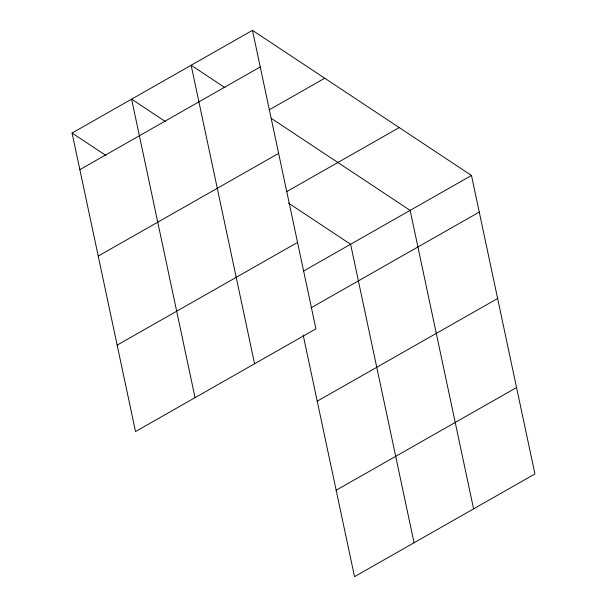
<?xml version="1.0" encoding="UTF-8"?>
<svg xmlns="http://www.w3.org/2000/svg" width="607" height="607" viewBox="0 0 607 607"><rect width="100%" height="100%" fill="white"/><g stroke="black" fill="none" stroke-linecap="round" stroke-linejoin="round"><path stroke-width="0.91" d="M252.474 30.35L315.921 328.85L135.52 431.539L72.074 133.039L252.474 30.35L471.48 175.461L534.926 473.961L354.526 576.65L303.159 334.981M79.851 169.641L260.251 66.96M269.136 109.89L324.745 78.235M98.22 256.071L278.628 153.381M286.496 191.736L399.209 127.576M117.151 345.11L297.551 242.428M303.31 271.185L471.48 175.461M311.095 307.795L479.264 212.071M317.226 401.181L497.634 298.492M336.157 490.228L516.557 387.539M224.916 87.643L191.137 65.26L254.583 363.768M271.246 118.342L410.142 210.379L473.589 508.878M165.385 121.529L131.605 99.153L195.052 397.653M288.553 203.14L350.611 244.264L414.057 542.764M72.074 133.039L105.853 155.422"/></g></svg>
